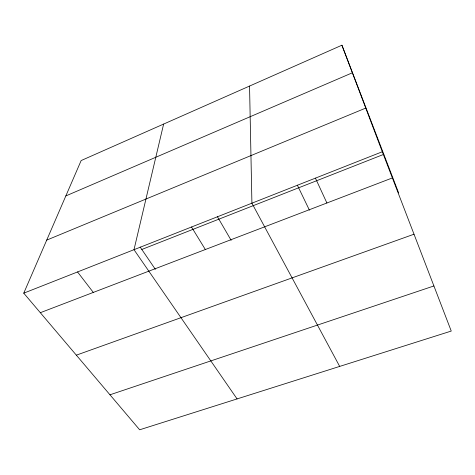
<?xml version="1.0" encoding="UTF-8"?>
<svg xmlns="http://www.w3.org/2000/svg" width="475" height="475" viewBox="0 0 475 475"><rect width="100%" height="100%" fill="white"/><g stroke="black" fill="none" stroke-linecap="round" stroke-linejoin="round"><path stroke-width="0.71" d="M163.626 124.07L133.998 249.69L237.078 398.923M341.917 45.208L382.316 151.757L451.25 331.063L139.656 429.792L23.75 293.164L81.148 160.55L341.917 45.208L398.644 192.951M65.835 195.932L352.373 72.788M46.71 240.118L365.756 108.08M23.75 293.164L382.316 151.757M141.811 249.47L383.812 154.322M40.322 312.698L392.38 177.935M76.35 355.163L414.016 234.211M109.968 394.796L433.912 285.962M77.55 271.949L93.302 292.422M140.149 247.03L155.361 269.331M191.514 227.002L205.348 249.529M217.378 216.618L231.153 240.326M339.678 366.415L251.916 203.181L249.547 86.064M297.362 185.173L309.427 210.182M315.436 178.131L326.901 202.997"/></g></svg>
